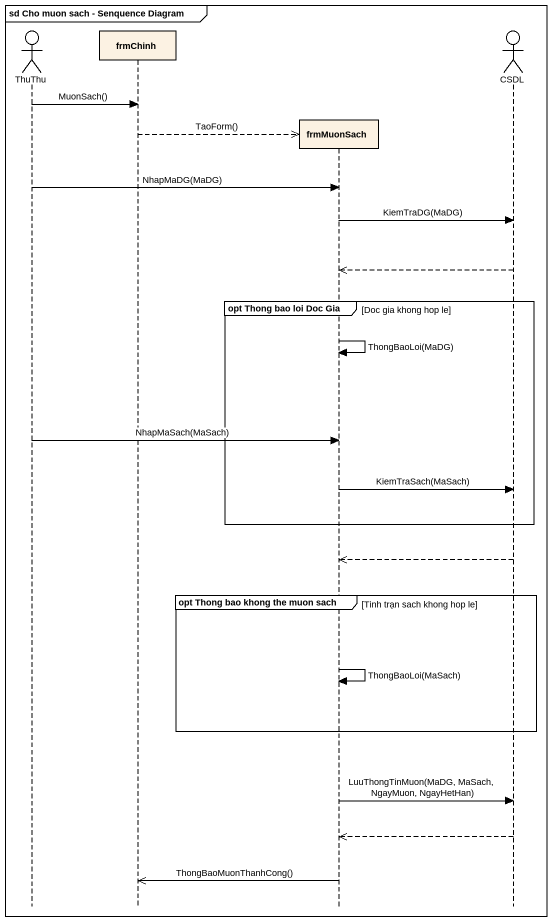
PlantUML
@startuml
mainframe sd Cho muon sach - Senquence Diagram
hide footbox
actor ThuThu
participant frmChinh
participant frmMuonSach
actor CSDL

ThuThu -> frmChinh : MuonSach()
frmChinh -->> frmMuonSach ** : TaoForm()
ThuThu -> frmMuonSach : NhapMaDG(MaDG)
frmMuonSach -> CSDL : KiemTraDG(MaDG)
CSDL -->> frmMuonSach
group opt Thong bao loi Doc Gia [Doc gia khong hop le]
  frmMuonSach -> frmMuonSach : ThongBaoLoi(MaDG)
  ThuThu -> frmMuonSach : NhapMaSach(MaSach)
  frmMuonSach -> CSDL : KiemTraSach(MaSach)
end
CSDL -->> frmMuonSach
group opt Thong bao khong the muon sach [Tinh trạn sach khong hop le]
  frmMuonSach -> frmMuonSach : ThongBaoLoi(MaSach)
end
frmMuonSach -> CSDL : LuuThongTinMuon(MaDG, MaSach, NgayMuon, NgayHetHan)
CSDL -->> frmMuonSach
frmMuonSach ->> frmChinh : ThongBaoMuonThanhCong()
@enduml
